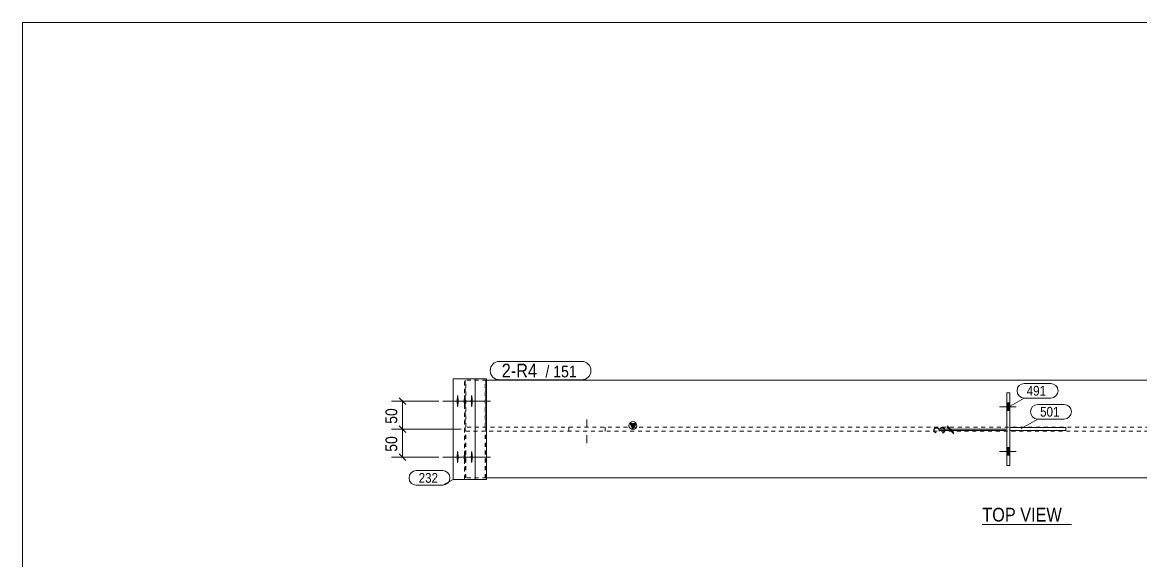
# Model space of a CAD drawing. Header units: millimetres. Extents: x 2 to 579, y 1 to 405.
# Drawn here: x 5 to 290.7, y 267.5 to 405 of the extents above; entities that cross this region are included whole.
import ezdxf

# ---------------------------------------------------------------- set-up
doc = ezdxf.new("R2010")
doc.units = ezdxf.units.MM
for name, pattern in [('XKITLINE00', [0]), ('XKITLINE01', [4, 1, -1, 1, -1]), ('XKITLINE02', [4, 2, -2])]:
    doc.linetypes.add(name, pattern=pattern)
for name, color, linetype, lineweight in [('Bolt', 3, 'Continuous', 0), ('Dimensions', 7, 'Continuous', 0), ('DrawingSheet', 5, 'Continuous', 0), ('OtherObjectType', 7, 'Continuous', 0), ('Part', 2, 'Continuous', 0), ('PartMark', 7, 'Continuous', 0)]:
    doc.layers.add(name, color=color, linetype=linetype, lineweight=lineweight)
doc.styles.add('ARIAL', font='ARIAL.TTF')

# ---------------------------------------------------------------- blocks, each defined once
blk = doc.blocks.new('*A20')
at = {"layer": 'Bolt', "color": 3, "linetype": 'XKITLINE02', "lineweight": 0}
for p, q in [((149.23, 297.54), (149.23, 304.69)), ((144.58, 300.61), (144.58, 301.61)), ((153.87, 300.61), (153.87, 301.61))]:
    blk.add_line(p, q, dxfattribs=at)
blk = doc.blocks.new('*A24')
at = {"layer": 'Bolt'}
for points in [[(256.55, 307.83), (257.27, 307.83), (257.27, 305.83), (256.55, 305.83)], [(256.55, 307.83), (257.27, 307.83), (257.27, 305.83), (256.55, 305.83)], [(256.55, 296.4), (257.27, 296.4), (257.27, 294.4), (256.55, 294.4)], [(256.55, 296.4), (257.27, 296.4), (257.27, 294.4), (256.55, 294.4)]]:
    blk.add_hatch(color=3, dxfattribs=at).paths.add_polyline_path(points, flags=17)
at = {"layer": 'Bolt', "color": 3, "linetype": 'XKITLINE00', "lineweight": 0}
for p, q in [((258.92, 306.83), (254.64, 306.83)), ((258.92, 306.83), (254.64, 306.83)), ((257.27, 307.83), (256.55, 307.83)), ((257.27, 307.83), (256.55, 307.83)), ((257.27, 305.83), (256.55, 305.83)), ((257.27, 305.83), (256.55, 305.83)), ((258.92, 295.4), (254.64, 295.4)), ((258.92, 295.4), (254.64, 295.4)), ((257.27, 296.4), (256.55, 296.4)), ((257.27, 296.4), (256.55, 296.4)), ((257.27, 294.4), (256.55, 294.4)), ((257.27, 294.4), (256.55, 294.4))]:
    blk.add_line(p, q, dxfattribs=at)
blk = doc.blocks.new('*A25')
at = {"layer": 'Bolt'}
for points in [[(116.44, 308.22), (116.44, 308.18), (116.44, 308.14), (116.44, 308.1), (116.44, 308.06), (116.44, 308.03), (116.44, 307.99), (116.44, 307.95), (116.44, 307.91), (116.44, 307.87), (116.44, 307.84), (116.43, 307.8), (116.43, 307.76), (116.43, 307.73), (116.43, 307.69), (116.43, 307.66), (116.42, 307.62), (116.42, 307.58), (116.42, 307.55), (116.42, 307.52), (116.41, 307.48), (116.41, 307.45), (116.41, 307.42), (116.4, 307.38), (116.4, 307.35), (116.4, 307.32), (116.39, 307.29), (116.39, 307.26), (116.39, 307.23), (116.38, 307.2), (116.38, 307.17), (116.38, 307.15), (116.37, 307.12), (116.37, 307.09), (116.36, 307.07), (116.36, 307.04), (116.35, 307.02), (116.35, 306.99), (116.34, 306.97), (116.34, 306.95), (116.33, 306.93), (116.33, 306.91), (116.32, 306.89), (116.32, 306.87), (116.31, 306.85), (116.31, 306.84), (116.3, 306.82), (116.3, 306.8), (116.29, 306.79), (116.29, 306.78), (116.28, 306.76), (116.28, 306.75), (116.27, 306.74), (116.27, 306.73), (116.26, 306.72), (116.25, 306.72), (116.25, 306.71), (116.24, 306.7), (116.24, 306.7), (116.23, 306.69), (116.23, 306.69), (116.22, 306.69), (116.21, 306.69), (116.21, 306.69), (116.2, 306.69), (116.2, 306.69), (116.19, 306.69), (116.19, 306.69), (116.18, 306.7), (116.17, 306.7), (116.17, 306.71), (116.16, 306.72), (116.16, 306.72), (116.15, 306.73), (116.15, 306.74), (116.14, 306.75), (116.13, 306.76), (116.13, 306.78), (116.12, 306.79), (116.12, 306.8), (116.11, 306.82), (116.11, 306.84), (116.1, 306.85), (116.1, 306.87), (116.09, 306.89), (116.09, 306.91), (116.08, 306.93), (116.08, 306.95), (116.07, 306.97), (116.07, 306.99), (116.06, 307.02), (116.06, 307.04), (116.05, 307.07), (116.05, 307.09), (116.05, 307.12), (116.04, 307.15), (116.04, 307.17), (116.03, 307.2), (116.03, 307.23), (116.03, 307.26), (116.02, 307.29), (116.02, 307.32), (116.02, 307.35), (116.01, 307.38), (116.01, 307.42), (116.01, 307.45), (116, 307.48), (116, 307.52), (116, 307.55), (116, 307.58), (115.99, 307.62), (115.99, 307.66), (115.99, 307.69), (115.99, 307.73), (115.99, 307.76), (115.98, 307.8), (115.98, 307.84), (115.98, 307.87), (115.98, 307.91), (115.98, 307.95), (115.98, 307.99), (115.98, 308.03), (115.98, 308.06), (115.97, 308.1), (115.97, 308.14), (115.97, 308.18), (115.97, 308.22), (115.97, 308.26), (115.97, 308.3), (115.97, 308.33), (115.97, 308.37), (115.97, 308.41), (115.98, 308.45), (115.98, 308.49), (115.98, 308.53), (115.98, 308.56), (115.98, 308.6), (115.98, 308.64), (115.98, 308.68), (115.98, 308.71), (115.99, 308.75), (115.99, 308.79), (115.99, 308.82), (115.99, 308.86), (115.99, 308.89), (116, 308.93), (116, 308.96), (116, 309), (116, 309.03), (116.01, 309.06), (116.01, 309.1), (116.01, 309.13), (116.02, 309.16), (116.02, 309.19), (116.02, 309.22), (116.03, 309.25), (116.03, 309.28), (116.03, 309.31), (116.04, 309.34), (116.04, 309.37), (116.05, 309.39), (116.05, 309.42), (116.05, 309.45), (116.06, 309.47), (116.06, 309.5), (116.07, 309.52), (116.07, 309.54), (116.08, 309.56), (116.08, 309.58), (116.09, 309.6), (116.09, 309.62), (116.1, 309.64), (116.1, 309.66), (116.11, 309.68), (116.11, 309.69), (116.12, 309.71), (116.12, 309.72), (116.13, 309.74), (116.13, 309.75), (116.14, 309.76), (116.15, 309.77), (116.15, 309.78), (116.16, 309.79), (116.16, 309.8), (116.17, 309.8), (116.17, 309.81), (116.18, 309.82), (116.19, 309.82), (116.19, 309.82), (116.2, 309.83), (116.2, 309.83), (116.21, 309.83), (116.21, 309.83), (116.22, 309.83), (116.23, 309.82), (116.23, 309.82), (116.24, 309.82), (116.24, 309.81), (116.25, 309.8), (116.25, 309.8), (116.26, 309.79), (116.27, 309.78), (116.27, 309.77), (116.28, 309.76), (116.28, 309.75), (116.29, 309.74), (116.29, 309.72), (116.3, 309.71), (116.3, 309.69), (116.31, 309.68), (116.31, 309.66), (116.32, 309.64), (116.32, 309.62), (116.33, 309.6), (116.33, 309.58), (116.34, 309.56), (116.34, 309.54), (116.35, 309.52), (116.35, 309.5), (116.36, 309.47), (116.36, 309.45), (116.37, 309.42), (116.37, 309.39), (116.38, 309.37), (116.38, 309.34), (116.38, 309.31), (116.39, 309.28), (116.39, 309.25), (116.39, 309.22), (116.4, 309.19), (116.4, 309.16), (116.4, 309.13), (116.41, 309.1), (116.41, 309.06), (116.41, 309.03), (116.42, 309), (116.42, 308.96), (116.42, 308.93), (116.42, 308.89), (116.43, 308.86), (116.43, 308.82), (116.43, 308.79), (116.43, 308.75), (116.43, 308.71), (116.44, 308.68), (116.44, 308.64), (116.44, 308.6), (116.44, 308.56), (116.44, 308.53), (116.44, 308.49), (116.44, 308.45), (116.44, 308.41), (116.44, 308.37), (116.44, 308.33), (116.44, 308.3), (116.44, 308.26)], [(118.24, 308.22), (118.24, 308.18), (118.24, 308.14), (118.24, 308.1), (118.24, 308.06), (118.24, 308.03), (118.24, 307.99), (118.24, 307.95), (118.24, 307.91), (118.24, 307.87), (118.23, 307.84), (118.23, 307.8), (118.23, 307.76), (118.23, 307.73), (118.23, 307.69), (118.22, 307.66), (118.22, 307.62), (118.22, 307.58), (118.22, 307.55), (118.21, 307.52), (118.21, 307.48), (118.21, 307.45), (118.21, 307.42), (118.2, 307.38), (118.2, 307.35), (118.2, 307.32), (118.19, 307.29), (118.19, 307.26), (118.19, 307.23), (118.18, 307.2), (118.18, 307.17), (118.17, 307.15), (118.17, 307.12), (118.16, 307.09), (118.16, 307.07), (118.16, 307.04), (118.15, 307.02), (118.15, 306.99), (118.14, 306.97), (118.14, 306.95), (118.13, 306.93), (118.13, 306.91), (118.12, 306.89), (118.12, 306.87), (118.11, 306.85), (118.11, 306.84), (118.1, 306.82), (118.1, 306.8), (118.09, 306.79), (118.09, 306.78), (118.08, 306.76), (118.08, 306.75), (118.07, 306.74), (118.06, 306.73), (118.06, 306.72), (118.05, 306.72), (118.05, 306.71), (118.04, 306.7), (118.04, 306.7), (118.03, 306.69), (118.02, 306.69), (118.02, 306.69), (118.01, 306.69), (118.01, 306.69), (118, 306.69), (118, 306.69), (117.99, 306.69), (117.98, 306.69), (117.98, 306.7), (117.97, 306.7), (117.97, 306.71), (117.96, 306.72), (117.96, 306.72), (117.95, 306.73), (117.94, 306.74), (117.94, 306.75), (117.93, 306.76), (117.93, 306.78), (117.92, 306.79), (117.92, 306.8), (117.91, 306.82), (117.91, 306.84), (117.9, 306.85), (117.9, 306.87), (117.89, 306.89), (117.89, 306.91), (117.88, 306.93), (117.88, 306.95), (117.87, 306.97), (117.87, 306.99), (117.86, 307.02), (117.86, 307.04), (117.85, 307.07), (117.85, 307.09), (117.84, 307.12), (117.84, 307.15), (117.84, 307.17), (117.83, 307.2), (117.83, 307.23), (117.82, 307.26), (117.82, 307.29), (117.82, 307.32), (117.81, 307.35), (117.81, 307.38), (117.81, 307.42), (117.8, 307.45), (117.8, 307.48), (117.8, 307.52), (117.8, 307.55), (117.79, 307.58), (117.79, 307.62), (117.79, 307.66), (117.79, 307.69), (117.79, 307.73), (117.78, 307.76), (117.78, 307.8), (117.78, 307.84), (117.78, 307.87), (117.78, 307.91), (117.78, 307.95), (117.77, 307.99), (117.77, 308.03), (117.77, 308.06), (117.77, 308.1), (117.77, 308.14), (117.77, 308.18), (117.77, 308.22), (117.77, 308.26), (117.77, 308.3), (117.77, 308.33), (117.77, 308.37), (117.77, 308.41), (117.77, 308.45), (117.77, 308.49), (117.77, 308.53), (117.78, 308.56), (117.78, 308.6), (117.78, 308.64), (117.78, 308.68), (117.78, 308.71), (117.78, 308.75), (117.79, 308.79), (117.79, 308.82), (117.79, 308.86), (117.79, 308.89), (117.79, 308.93), (117.8, 308.96), (117.8, 309), (117.8, 309.03), (117.8, 309.06), (117.81, 309.1), (117.81, 309.13), (117.81, 309.16), (117.82, 309.19), (117.82, 309.22), (117.82, 309.25), (117.83, 309.28), (117.83, 309.31), (117.84, 309.34), (117.84, 309.37), (117.84, 309.39), (117.85, 309.42), (117.85, 309.45), (117.86, 309.47), (117.86, 309.5), (117.87, 309.52), (117.87, 309.54), (117.88, 309.56), (117.88, 309.58), (117.89, 309.6), (117.89, 309.62), (117.9, 309.64), (117.9, 309.66), (117.91, 309.68), (117.91, 309.69), (117.92, 309.71), (117.92, 309.72), (117.93, 309.74), (117.93, 309.75), (117.94, 309.76), (117.94, 309.77), (117.95, 309.78), (117.96, 309.79), (117.96, 309.8), (117.97, 309.8), (117.97, 309.81), (117.98, 309.82), (117.98, 309.82), (117.99, 309.82), (118, 309.83), (118, 309.83), (118.01, 309.83), (118.01, 309.83), (118.02, 309.83), (118.02, 309.82), (118.03, 309.82), (118.04, 309.82), (118.04, 309.81), (118.05, 309.8), (118.05, 309.8), (118.06, 309.79), (118.06, 309.78), (118.07, 309.77), (118.08, 309.76), (118.08, 309.75), (118.09, 309.74), (118.09, 309.72), (118.1, 309.71), (118.1, 309.69), (118.11, 309.68), (118.11, 309.66), (118.12, 309.64), (118.12, 309.62), (118.13, 309.6), (118.13, 309.58), (118.14, 309.56), (118.14, 309.54), (118.15, 309.52), (118.15, 309.5), (118.16, 309.47), (118.16, 309.45), (118.16, 309.42), (118.17, 309.39), (118.17, 309.37), (118.18, 309.34), (118.18, 309.31), (118.19, 309.28), (118.19, 309.25), (118.19, 309.22), (118.2, 309.19), (118.2, 309.16), (118.2, 309.13), (118.21, 309.1), (118.21, 309.06), (118.21, 309.03), (118.21, 309), (118.22, 308.96), (118.22, 308.93), (118.22, 308.89), (118.22, 308.86), (118.23, 308.82), (118.23, 308.79), (118.23, 308.75), (118.23, 308.71), (118.23, 308.68), (118.24, 308.64), (118.24, 308.6), (118.24, 308.56), (118.24, 308.53), (118.24, 308.49), (118.24, 308.45), (118.24, 308.41), (118.24, 308.37), (118.24, 308.33), (118.24, 308.3), (118.24, 308.26)], [(120.04, 308.22), (120.04, 308.18), (120.04, 308.14), (120.04, 308.1), (120.04, 308.06), (120.04, 308.03), (120.04, 307.99), (120.04, 307.95), (120.03, 307.91), (120.03, 307.87), (120.03, 307.84), (120.03, 307.8), (120.03, 307.76), (120.03, 307.73), (120.02, 307.69), (120.02, 307.66), (120.02, 307.62), (120.02, 307.58), (120.02, 307.55), (120.01, 307.52), (120.01, 307.48), (120.01, 307.45), (120, 307.42), (120, 307.38), (120, 307.35), (119.99, 307.32), (119.99, 307.29), (119.99, 307.26), (119.98, 307.23), (119.98, 307.2), (119.98, 307.17), (119.97, 307.15), (119.97, 307.12), (119.96, 307.09), (119.96, 307.07), (119.95, 307.04), (119.95, 307.02), (119.95, 306.99), (119.94, 306.97), (119.94, 306.95), (119.93, 306.93), (119.93, 306.91), (119.92, 306.89), (119.92, 306.87), (119.91, 306.85), (119.91, 306.84), (119.9, 306.82), (119.9, 306.8), (119.89, 306.79), (119.88, 306.78), (119.88, 306.76), (119.87, 306.75), (119.87, 306.74), (119.86, 306.73), (119.86, 306.72), (119.85, 306.72), (119.85, 306.71), (119.84, 306.7), (119.83, 306.7), (119.83, 306.69), (119.82, 306.69), (119.82, 306.69), (119.81, 306.69), (119.81, 306.69), (119.8, 306.69), (119.79, 306.69), (119.79, 306.69), (119.78, 306.69), (119.78, 306.7), (119.77, 306.7), (119.76, 306.71), (119.76, 306.72), (119.75, 306.72), (119.75, 306.73), (119.74, 306.74), (119.74, 306.75), (119.73, 306.76), (119.73, 306.78), (119.72, 306.79), (119.71, 306.8), (119.71, 306.82), (119.7, 306.84), (119.7, 306.85), (119.69, 306.87), (119.69, 306.89), (119.68, 306.91), (119.68, 306.93), (119.67, 306.95), (119.67, 306.97), (119.66, 306.99), (119.66, 307.02), (119.66, 307.04), (119.65, 307.07), (119.65, 307.09), (119.64, 307.12), (119.64, 307.15), (119.63, 307.17), (119.63, 307.2), (119.63, 307.23), (119.62, 307.26), (119.62, 307.29), (119.62, 307.32), (119.61, 307.35), (119.61, 307.38), (119.61, 307.42), (119.6, 307.45), (119.6, 307.48), (119.6, 307.52), (119.59, 307.55), (119.59, 307.58), (119.59, 307.62), (119.59, 307.66), (119.59, 307.69), (119.58, 307.73), (119.58, 307.76), (119.58, 307.8), (119.58, 307.84), (119.58, 307.87), (119.58, 307.91), (119.57, 307.95), (119.57, 307.99), (119.57, 308.03), (119.57, 308.06), (119.57, 308.1), (119.57, 308.14), (119.57, 308.18), (119.57, 308.22), (119.57, 308.26), (119.57, 308.3), (119.57, 308.33), (119.57, 308.37), (119.57, 308.41), (119.57, 308.45), (119.57, 308.49), (119.57, 308.53), (119.57, 308.56), (119.58, 308.6), (119.58, 308.64), (119.58, 308.68), (119.58, 308.71), (119.58, 308.75), (119.58, 308.79), (119.59, 308.82), (119.59, 308.86), (119.59, 308.89), (119.59, 308.93), (119.59, 308.96), (119.6, 309), (119.6, 309.03), (119.6, 309.06), (119.61, 309.1), (119.61, 309.13), (119.61, 309.16), (119.62, 309.19), (119.62, 309.22), (119.62, 309.25), (119.63, 309.28), (119.63, 309.31), (119.63, 309.34), (119.64, 309.37), (119.64, 309.39), (119.65, 309.42), (119.65, 309.45), (119.66, 309.47), (119.66, 309.5), (119.66, 309.52), (119.67, 309.54), (119.67, 309.56), (119.68, 309.58), (119.68, 309.6), (119.69, 309.62), (119.69, 309.64), (119.7, 309.66), (119.7, 309.68), (119.71, 309.69), (119.71, 309.71), (119.72, 309.72), (119.73, 309.74), (119.73, 309.75), (119.74, 309.76), (119.74, 309.77), (119.75, 309.78), (119.75, 309.79), (119.76, 309.8), (119.76, 309.8), (119.77, 309.81), (119.78, 309.82), (119.78, 309.82), (119.79, 309.82), (119.79, 309.83), (119.8, 309.83), (119.81, 309.83), (119.81, 309.83), (119.82, 309.83), (119.82, 309.82), (119.83, 309.82), (119.83, 309.82), (119.84, 309.81), (119.85, 309.8), (119.85, 309.8), (119.86, 309.79), (119.86, 309.78), (119.87, 309.77), (119.87, 309.76), (119.88, 309.75), (119.88, 309.74), (119.89, 309.72), (119.9, 309.71), (119.9, 309.69), (119.91, 309.68), (119.91, 309.66), (119.92, 309.64), (119.92, 309.62), (119.93, 309.6), (119.93, 309.58), (119.94, 309.56), (119.94, 309.54), (119.95, 309.52), (119.95, 309.5), (119.95, 309.47), (119.96, 309.45), (119.96, 309.42), (119.97, 309.39), (119.97, 309.37), (119.98, 309.34), (119.98, 309.31), (119.98, 309.28), (119.99, 309.25), (119.99, 309.22), (119.99, 309.19), (120, 309.16), (120, 309.13), (120, 309.1), (120.01, 309.06), (120.01, 309.03), (120.01, 309), (120.02, 308.96), (120.02, 308.93), (120.02, 308.89), (120.02, 308.86), (120.02, 308.82), (120.03, 308.79), (120.03, 308.75), (120.03, 308.71), (120.03, 308.68), (120.03, 308.64), (120.03, 308.6), (120.04, 308.56), (120.04, 308.53), (120.04, 308.49), (120.04, 308.45), (120.04, 308.41), (120.04, 308.37), (120.04, 308.33), (120.04, 308.3), (120.04, 308.26)], [(116.44, 293.93), (116.44, 293.89), (116.44, 293.86), (116.44, 293.82), (116.44, 293.78), (116.44, 293.74), (116.44, 293.7), (116.44, 293.66), (116.44, 293.63), (116.44, 293.59), (116.44, 293.55), (116.43, 293.51), (116.43, 293.48), (116.43, 293.44), (116.43, 293.41), (116.43, 293.37), (116.42, 293.33), (116.42, 293.3), (116.42, 293.26), (116.42, 293.23), (116.41, 293.2), (116.41, 293.16), (116.41, 293.13), (116.4, 293.1), (116.4, 293.07), (116.4, 293.03), (116.39, 293), (116.39, 292.97), (116.39, 292.94), (116.38, 292.92), (116.38, 292.89), (116.38, 292.86), (116.37, 292.83), (116.37, 292.81), (116.36, 292.78), (116.36, 292.76), (116.35, 292.73), (116.35, 292.71), (116.34, 292.69), (116.34, 292.66), (116.33, 292.64), (116.33, 292.62), (116.32, 292.6), (116.32, 292.59), (116.31, 292.57), (116.31, 292.55), (116.3, 292.53), (116.3, 292.52), (116.29, 292.5), (116.29, 292.49), (116.28, 292.48), (116.28, 292.47), (116.27, 292.46), (116.27, 292.45), (116.26, 292.44), (116.25, 292.43), (116.25, 292.42), (116.24, 292.42), (116.24, 292.41), (116.23, 292.41), (116.23, 292.4), (116.22, 292.4), (116.21, 292.4), (116.21, 292.4), (116.2, 292.4), (116.2, 292.4), (116.19, 292.4), (116.19, 292.41), (116.18, 292.41), (116.17, 292.42), (116.17, 292.42), (116.16, 292.43), (116.16, 292.44), (116.15, 292.45), (116.15, 292.46), (116.14, 292.47), (116.13, 292.48), (116.13, 292.49), (116.12, 292.5), (116.12, 292.52), (116.11, 292.53), (116.11, 292.55), (116.1, 292.57), (116.1, 292.59), (116.09, 292.6), (116.09, 292.62), (116.08, 292.64), (116.08, 292.66), (116.07, 292.69), (116.07, 292.71), (116.06, 292.73), (116.06, 292.76), (116.05, 292.78), (116.05, 292.81), (116.05, 292.83), (116.04, 292.86), (116.04, 292.89), (116.03, 292.92), (116.03, 292.94), (116.03, 292.97), (116.02, 293), (116.02, 293.03), (116.02, 293.07), (116.01, 293.1), (116.01, 293.13), (116.01, 293.16), (116, 293.2), (116, 293.23), (116, 293.26), (116, 293.3), (115.99, 293.33), (115.99, 293.37), (115.99, 293.41), (115.99, 293.44), (115.99, 293.48), (115.98, 293.51), (115.98, 293.55), (115.98, 293.59), (115.98, 293.63), (115.98, 293.66), (115.98, 293.7), (115.98, 293.74), (115.98, 293.78), (115.97, 293.82), (115.97, 293.86), (115.97, 293.89), (115.97, 293.93), (115.97, 293.97), (115.97, 294.01), (115.97, 294.05), (115.97, 294.09), (115.97, 294.12), (115.98, 294.16), (115.98, 294.2), (115.98, 294.24), (115.98, 294.28), (115.98, 294.32), (115.98, 294.35), (115.98, 294.39), (115.98, 294.43), (115.99, 294.46), (115.99, 294.5), (115.99, 294.54), (115.99, 294.57), (115.99, 294.61), (116, 294.64), (116, 294.68), (116, 294.71), (116, 294.75), (116.01, 294.78), (116.01, 294.81), (116.01, 294.84), (116.02, 294.88), (116.02, 294.91), (116.02, 294.94), (116.03, 294.97), (116.03, 295), (116.03, 295.03), (116.04, 295.05), (116.04, 295.08), (116.05, 295.11), (116.05, 295.14), (116.05, 295.16), (116.06, 295.19), (116.06, 295.21), (116.07, 295.23), (116.07, 295.26), (116.08, 295.28), (116.08, 295.3), (116.09, 295.32), (116.09, 295.34), (116.1, 295.36), (116.1, 295.37), (116.11, 295.39), (116.11, 295.41), (116.12, 295.42), (116.12, 295.44), (116.13, 295.45), (116.13, 295.46), (116.14, 295.47), (116.15, 295.49), (116.15, 295.5), (116.16, 295.5), (116.16, 295.51), (116.17, 295.52), (116.17, 295.53), (116.18, 295.53), (116.19, 295.53), (116.19, 295.54), (116.2, 295.54), (116.2, 295.54), (116.21, 295.54), (116.21, 295.54), (116.22, 295.54), (116.23, 295.54), (116.23, 295.53), (116.24, 295.53), (116.24, 295.53), (116.25, 295.52), (116.25, 295.51), (116.26, 295.5), (116.27, 295.5), (116.27, 295.49), (116.28, 295.47), (116.28, 295.46), (116.29, 295.45), (116.29, 295.44), (116.3, 295.42), (116.3, 295.41), (116.31, 295.39), (116.31, 295.37), (116.32, 295.36), (116.32, 295.34), (116.33, 295.32), (116.33, 295.3), (116.34, 295.28), (116.34, 295.26), (116.35, 295.23), (116.35, 295.21), (116.36, 295.19), (116.36, 295.16), (116.37, 295.14), (116.37, 295.11), (116.38, 295.08), (116.38, 295.05), (116.38, 295.03), (116.39, 295), (116.39, 294.97), (116.39, 294.94), (116.4, 294.91), (116.4, 294.88), (116.4, 294.84), (116.41, 294.81), (116.41, 294.78), (116.41, 294.75), (116.42, 294.71), (116.42, 294.68), (116.42, 294.64), (116.42, 294.61), (116.43, 294.57), (116.43, 294.54), (116.43, 294.5), (116.43, 294.46), (116.43, 294.43), (116.44, 294.39), (116.44, 294.35), (116.44, 294.32), (116.44, 294.28), (116.44, 294.24), (116.44, 294.2), (116.44, 294.16), (116.44, 294.12), (116.44, 294.09), (116.44, 294.05), (116.44, 294.01), (116.44, 293.97)], [(118.24, 293.93), (118.24, 293.89), (118.24, 293.86), (118.24, 293.82), (118.24, 293.78), (118.24, 293.74), (118.24, 293.7), (118.24, 293.66), (118.24, 293.63), (118.24, 293.59), (118.23, 293.55), (118.23, 293.51), (118.23, 293.48), (118.23, 293.44), (118.23, 293.41), (118.22, 293.37), (118.22, 293.33), (118.22, 293.3), (118.22, 293.26), (118.21, 293.23), (118.21, 293.2), (118.21, 293.16), (118.21, 293.13), (118.2, 293.1), (118.2, 293.07), (118.2, 293.03), (118.19, 293), (118.19, 292.97), (118.19, 292.94), (118.18, 292.92), (118.18, 292.89), (118.17, 292.86), (118.17, 292.83), (118.16, 292.81), (118.16, 292.78), (118.16, 292.76), (118.15, 292.73), (118.15, 292.71), (118.14, 292.69), (118.14, 292.66), (118.13, 292.64), (118.13, 292.62), (118.12, 292.6), (118.12, 292.59), (118.11, 292.57), (118.11, 292.55), (118.1, 292.53), (118.1, 292.52), (118.09, 292.5), (118.09, 292.49), (118.08, 292.48), (118.08, 292.47), (118.07, 292.46), (118.06, 292.45), (118.06, 292.44), (118.05, 292.43), (118.05, 292.42), (118.04, 292.42), (118.04, 292.41), (118.03, 292.41), (118.02, 292.4), (118.02, 292.4), (118.01, 292.4), (118.01, 292.4), (118, 292.4), (118, 292.4), (117.99, 292.4), (117.98, 292.41), (117.98, 292.41), (117.97, 292.42), (117.97, 292.42), (117.96, 292.43), (117.96, 292.44), (117.95, 292.45), (117.94, 292.46), (117.94, 292.47), (117.93, 292.48), (117.93, 292.49), (117.92, 292.5), (117.92, 292.52), (117.91, 292.53), (117.91, 292.55), (117.9, 292.57), (117.9, 292.59), (117.89, 292.6), (117.89, 292.62), (117.88, 292.64), (117.88, 292.66), (117.87, 292.69), (117.87, 292.71), (117.86, 292.73), (117.86, 292.76), (117.85, 292.78), (117.85, 292.81), (117.84, 292.83), (117.84, 292.86), (117.84, 292.89), (117.83, 292.92), (117.83, 292.94), (117.82, 292.97), (117.82, 293), (117.82, 293.03), (117.81, 293.07), (117.81, 293.1), (117.81, 293.13), (117.8, 293.16), (117.8, 293.2), (117.8, 293.23), (117.8, 293.26), (117.79, 293.3), (117.79, 293.33), (117.79, 293.37), (117.79, 293.41), (117.79, 293.44), (117.78, 293.48), (117.78, 293.51), (117.78, 293.55), (117.78, 293.59), (117.78, 293.63), (117.78, 293.66), (117.77, 293.7), (117.77, 293.74), (117.77, 293.78), (117.77, 293.82), (117.77, 293.86), (117.77, 293.89), (117.77, 293.93), (117.77, 293.97), (117.77, 294.01), (117.77, 294.05), (117.77, 294.09), (117.77, 294.12), (117.77, 294.16), (117.77, 294.2), (117.77, 294.24), (117.78, 294.28), (117.78, 294.32), (117.78, 294.35), (117.78, 294.39), (117.78, 294.43), (117.78, 294.46), (117.79, 294.5), (117.79, 294.54), (117.79, 294.57), (117.79, 294.61), (117.79, 294.64), (117.8, 294.68), (117.8, 294.71), (117.8, 294.75), (117.8, 294.78), (117.81, 294.81), (117.81, 294.84), (117.81, 294.88), (117.82, 294.91), (117.82, 294.94), (117.82, 294.97), (117.83, 295), (117.83, 295.03), (117.84, 295.05), (117.84, 295.08), (117.84, 295.11), (117.85, 295.14), (117.85, 295.16), (117.86, 295.19), (117.86, 295.21), (117.87, 295.23), (117.87, 295.26), (117.88, 295.28), (117.88, 295.3), (117.89, 295.32), (117.89, 295.34), (117.9, 295.36), (117.9, 295.37), (117.91, 295.39), (117.91, 295.41), (117.92, 295.42), (117.92, 295.44), (117.93, 295.45), (117.93, 295.46), (117.94, 295.47), (117.94, 295.49), (117.95, 295.5), (117.96, 295.5), (117.96, 295.51), (117.97, 295.52), (117.97, 295.53), (117.98, 295.53), (117.98, 295.53), (117.99, 295.54), (118, 295.54), (118, 295.54), (118.01, 295.54), (118.01, 295.54), (118.02, 295.54), (118.02, 295.54), (118.03, 295.53), (118.04, 295.53), (118.04, 295.53), (118.05, 295.52), (118.05, 295.51), (118.06, 295.5), (118.06, 295.5), (118.07, 295.49), (118.08, 295.47), (118.08, 295.46), (118.09, 295.45), (118.09, 295.44), (118.1, 295.42), (118.1, 295.41), (118.11, 295.39), (118.11, 295.37), (118.12, 295.36), (118.12, 295.34), (118.13, 295.32), (118.13, 295.3), (118.14, 295.28), (118.14, 295.26), (118.15, 295.23), (118.15, 295.21), (118.16, 295.19), (118.16, 295.16), (118.16, 295.14), (118.17, 295.11), (118.17, 295.08), (118.18, 295.05), (118.18, 295.03), (118.19, 295), (118.19, 294.97), (118.19, 294.94), (118.2, 294.91), (118.2, 294.88), (118.2, 294.84), (118.21, 294.81), (118.21, 294.78), (118.21, 294.75), (118.21, 294.71), (118.22, 294.68), (118.22, 294.64), (118.22, 294.61), (118.22, 294.57), (118.23, 294.54), (118.23, 294.5), (118.23, 294.46), (118.23, 294.43), (118.23, 294.39), (118.24, 294.35), (118.24, 294.32), (118.24, 294.28), (118.24, 294.24), (118.24, 294.2), (118.24, 294.16), (118.24, 294.12), (118.24, 294.09), (118.24, 294.05), (118.24, 294.01), (118.24, 293.97)], [(120.04, 293.93), (120.04, 293.89), (120.04, 293.86), (120.04, 293.82), (120.04, 293.78), (120.04, 293.74), (120.04, 293.7), (120.04, 293.66), (120.03, 293.63), (120.03, 293.59), (120.03, 293.55), (120.03, 293.51), (120.03, 293.48), (120.03, 293.44), (120.02, 293.41), (120.02, 293.37), (120.02, 293.33), (120.02, 293.3), (120.02, 293.26), (120.01, 293.23), (120.01, 293.2), (120.01, 293.16), (120, 293.13), (120, 293.1), (120, 293.07), (119.99, 293.03), (119.99, 293), (119.99, 292.97), (119.98, 292.94), (119.98, 292.92), (119.98, 292.89), (119.97, 292.86), (119.97, 292.83), (119.96, 292.81), (119.96, 292.78), (119.95, 292.76), (119.95, 292.73), (119.95, 292.71), (119.94, 292.69), (119.94, 292.66), (119.93, 292.64), (119.93, 292.62), (119.92, 292.6), (119.92, 292.59), (119.91, 292.57), (119.91, 292.55), (119.9, 292.53), (119.9, 292.52), (119.89, 292.5), (119.88, 292.49), (119.88, 292.48), (119.87, 292.47), (119.87, 292.46), (119.86, 292.45), (119.86, 292.44), (119.85, 292.43), (119.85, 292.42), (119.84, 292.42), (119.83, 292.41), (119.83, 292.41), (119.82, 292.4), (119.82, 292.4), (119.81, 292.4), (119.81, 292.4), (119.8, 292.4), (119.79, 292.4), (119.79, 292.4), (119.78, 292.41), (119.78, 292.41), (119.77, 292.42), (119.76, 292.42), (119.76, 292.43), (119.75, 292.44), (119.75, 292.45), (119.74, 292.46), (119.74, 292.47), (119.73, 292.48), (119.73, 292.49), (119.72, 292.5), (119.71, 292.52), (119.71, 292.53), (119.7, 292.55), (119.7, 292.57), (119.69, 292.59), (119.69, 292.6), (119.68, 292.62), (119.68, 292.64), (119.67, 292.66), (119.67, 292.69), (119.66, 292.71), (119.66, 292.73), (119.66, 292.76), (119.65, 292.78), (119.65, 292.81), (119.64, 292.83), (119.64, 292.86), (119.63, 292.89), (119.63, 292.92), (119.63, 292.94), (119.62, 292.97), (119.62, 293), (119.62, 293.03), (119.61, 293.07), (119.61, 293.1), (119.61, 293.13), (119.6, 293.16), (119.6, 293.2), (119.6, 293.23), (119.59, 293.26), (119.59, 293.3), (119.59, 293.33), (119.59, 293.37), (119.59, 293.41), (119.58, 293.44), (119.58, 293.48), (119.58, 293.51), (119.58, 293.55), (119.58, 293.59), (119.58, 293.63), (119.57, 293.66), (119.57, 293.7), (119.57, 293.74), (119.57, 293.78), (119.57, 293.82), (119.57, 293.86), (119.57, 293.89), (119.57, 293.93), (119.57, 293.97), (119.57, 294.01), (119.57, 294.05), (119.57, 294.09), (119.57, 294.12), (119.57, 294.16), (119.57, 294.2), (119.57, 294.24), (119.57, 294.28), (119.58, 294.32), (119.58, 294.35), (119.58, 294.39), (119.58, 294.43), (119.58, 294.46), (119.58, 294.5), (119.59, 294.54), (119.59, 294.57), (119.59, 294.61), (119.59, 294.64), (119.59, 294.68), (119.6, 294.71), (119.6, 294.75), (119.6, 294.78), (119.61, 294.81), (119.61, 294.84), (119.61, 294.88), (119.62, 294.91), (119.62, 294.94), (119.62, 294.97), (119.63, 295), (119.63, 295.03), (119.63, 295.05), (119.64, 295.08), (119.64, 295.11), (119.65, 295.14), (119.65, 295.16), (119.66, 295.19), (119.66, 295.21), (119.66, 295.23), (119.67, 295.26), (119.67, 295.28), (119.68, 295.3), (119.68, 295.32), (119.69, 295.34), (119.69, 295.36), (119.7, 295.37), (119.7, 295.39), (119.71, 295.41), (119.71, 295.42), (119.72, 295.44), (119.73, 295.45), (119.73, 295.46), (119.74, 295.47), (119.74, 295.49), (119.75, 295.5), (119.75, 295.5), (119.76, 295.51), (119.76, 295.52), (119.77, 295.53), (119.78, 295.53), (119.78, 295.53), (119.79, 295.54), (119.79, 295.54), (119.8, 295.54), (119.81, 295.54), (119.81, 295.54), (119.82, 295.54), (119.82, 295.54), (119.83, 295.53), (119.83, 295.53), (119.84, 295.53), (119.85, 295.52), (119.85, 295.51), (119.86, 295.5), (119.86, 295.5), (119.87, 295.49), (119.87, 295.47), (119.88, 295.46), (119.88, 295.45), (119.89, 295.44), (119.9, 295.42), (119.9, 295.41), (119.91, 295.39), (119.91, 295.37), (119.92, 295.36), (119.92, 295.34), (119.93, 295.32), (119.93, 295.3), (119.94, 295.28), (119.94, 295.26), (119.95, 295.23), (119.95, 295.21), (119.95, 295.19), (119.96, 295.16), (119.96, 295.14), (119.97, 295.11), (119.97, 295.08), (119.98, 295.05), (119.98, 295.03), (119.98, 295), (119.99, 294.97), (119.99, 294.94), (119.99, 294.91), (120, 294.88), (120, 294.84), (120, 294.81), (120.01, 294.78), (120.01, 294.75), (120.01, 294.71), (120.02, 294.68), (120.02, 294.64), (120.02, 294.61), (120.02, 294.57), (120.02, 294.54), (120.03, 294.5), (120.03, 294.46), (120.03, 294.43), (120.03, 294.39), (120.03, 294.35), (120.03, 294.32), (120.04, 294.28), (120.04, 294.24), (120.04, 294.2), (120.04, 294.16), (120.04, 294.12), (120.04, 294.09), (120.04, 294.05), (120.04, 294.01), (120.04, 293.97)]]:
    blk.add_hatch(color=3, dxfattribs=at).paths.add_polyline_path(points, flags=17)
at = {"layer": 'Bolt', "color": 3, "linetype": 'XKITLINE00', "lineweight": 0}
for p, q in [((112.44, 308.26), (120.97, 308.26)), ((114.24, 308.26), (122.77, 308.26)), ((116.04, 308.26), (124.56, 308.26)), ((112.44, 293.97), (120.97, 293.97)), ((114.24, 293.97), (122.77, 293.97)), ((116.04, 293.97), (124.56, 293.97))]:
    blk.add_line(p, q, dxfattribs=at)
blk = doc.blocks.new('*A27')
at = {"layer": 'Part'}
blk.add_hatch(color=2, dxfattribs=at).paths.add_polyline_path([(160.18, 302.51), (161.78, 302.51), (160.98, 301.11)], flags=17)
at = {"layer": 'Part', "color": 7, "linetype": 'XKITLINE01', "lineweight": 0}
for p, q in [((118.12, 288.61), (118.12, 313.61)), ((123.55, 313.61), (118.12, 313.61)), ((118.29, 301.61), (118.29, 313.61)), ((123.23, 301.61), (123.23, 313.61)), ((123.4, 288.61), (123.4, 313.61)), ((400.43, 288.61), (400.43, 313.61)), ((400.6, 313.61), (400.6, 301.61)), ((405.54, 301.61), (405.54, 313.61)), ((203.62, 301.61), (118.29, 301.61)), ((118.29, 288.61), (118.29, 300.61)), ((118.29, 300.61), (203.62, 300.61)), ((123.23, 288.61), (123.23, 300.61)), ((322.98, 301.61), (203.72, 301.61)), ((203.72, 300.61), (322.98, 300.61)), ((405.54, 301.61), (323.08, 301.61)), ((323.08, 300.61), (405.54, 300.61)), ((400.6, 288.61), (400.6, 300.61)), ((405.54, 288.61), (405.54, 300.61)), ((123.55, 288.61), (118.12, 288.61))]:
    blk.add_line(p, q, dxfattribs=at)
at = {"layer": 'Part', "color": 2, "linetype": 'XKITLINE00', "lineweight": 0}
for p, q in [((203.62, 313.61), (123.55, 313.61)), ((322.98, 313.61), (203.72, 313.61)), ((405.71, 313.61), (323.08, 313.61)), ((405.71, 288.61), (405.71, 313.61)), ((160.98, 301.11), (160.18, 302.51)), ((160.18, 302.51), (161.78, 302.51)), ((161.78, 302.51), (160.98, 301.11)), ((203.62, 288.61), (123.55, 288.61)), ((322.98, 288.61), (203.72, 288.61)), ((405.71, 288.61), (323.08, 288.61))]:
    blk.add_line(p, q, dxfattribs=at)
blk.add_circle((160.98, 302.01), 1, dxfattribs=at)
blk = doc.blocks.new('*A32')
at = {"layer": 'Part', "color": 2, "linetype": 'XKITLINE00', "lineweight": 0}
for p, q in [((257.27, 301.47), (271.55, 301.47)), ((271.55, 300.76), (257.27, 300.76)), ((271.55, 300.76), (271.55, 301.47))]:
    blk.add_line(p, q, dxfattribs=at)
at = {"layer": 'Part', "color": 7, "linetype": 'XKITLINE01', "lineweight": 0}
blk.add_line((257.27, 300.76), (257.27, 301.47), dxfattribs=at)
blk.add_line((257.27, 300.76), (257.27, 301.47), dxfattribs=at)
blk = doc.blocks.new('*A33')
at = {"layer": 'Part', "color": 2, "linetype": 'XKITLINE00', "lineweight": 0}
for p, q in [((257.27, 310.4), (256.55, 310.4)), ((256.55, 291.83), (256.55, 310.4)), ((257.27, 291.83), (257.27, 310.4)), ((256.55, 291.83), (257.27, 291.83))]:
    blk.add_line(p, q, dxfattribs=at)
blk = doc.blocks.new('*A34')
at = {"layer": 'Part', "color": 2, "linetype": 'XKITLINE00', "lineweight": 0}
for p, q in [((115.08, 288.26), (115.08, 313.97)), ((115.08, 313.97), (120.7, 313.97)), ((123.55, 313.97), (120.7, 313.97)), ((120.7, 288.26), (120.7, 313.97)), ((123.55, 288.26), (123.55, 313.97)), ((123.55, 288.26), (115.08, 288.26))]:
    blk.add_line(p, q, dxfattribs=at)
at = {"layer": 'Part', "color": 7, "linetype": 'XKITLINE01', "lineweight": 0}
blk.add_line((117.93, 288.26), (117.93, 313.97), dxfattribs=at)
blk = doc.blocks.new('*A40')
at = {"layer": 'DrawingSheet', "color": 5, "linetype": 'XKITLINE00', "lineweight": 0}
for p, q in [((579, 405), (5, 405)), ((5, 405), (5, 5))]:
    blk.add_line(p, q, dxfattribs=at)
blk = doc.blocks.new('*A93')
at = {"layer": 'Dimensions', "color": 7, "linetype": 'XKITLINE00', "lineweight": 0}
for p, q in [((117.12, 301.11), (99.27, 301.11)), ((101.27, 301.96), (102.97, 300.27)), ((102.12, 293.97), (102.12, 301.11)), ((101.27, 294.82), (102.97, 293.12)), ((111.44, 293.97), (99.27, 293.97))]:
    blk.add_line(p, q, dxfattribs=at)
at = {"layer": 'Dimensions', "color": 3}
for p in [(102.12, 301.11), (102.12, 293.97)]:
    blk.add_point(p, dxfattribs=at)
at = {"layer": 'Dimensions', "color": 3, "style": 'ARIAL', "width": 0.85}
blk.add_text('50', height=3, rotation=90.0002, dxfattribs=at).set_placement((100.77, 295.32))
blk = doc.blocks.new('*A94')
at = {"layer": 'Dimensions', "color": 7, "linetype": 'XKITLINE00', "lineweight": 0}
for p, q in [((101.27, 309.11), (102.97, 307.41)), ((111.44, 308.26), (99.27, 308.26)), ((102.12, 301.11), (102.12, 308.26)), ((117.12, 301.11), (99.27, 301.11)), ((101.27, 301.96), (102.97, 300.27))]:
    blk.add_line(p, q, dxfattribs=at)
at = {"layer": 'Dimensions', "color": 3}
for p in [(102.12, 308.26), (102.12, 301.11)]:
    blk.add_point(p, dxfattribs=at)
at = {"layer": 'Dimensions', "color": 3, "style": 'ARIAL', "width": 0.85}
blk.add_text('50', height=3, rotation=90.0002, dxfattribs=at).set_placement((100.77, 302.46))
blk = doc.blocks.new('*A98')
at = {"layer": 'Dimensions', "color": 7, "linetype": 'XKITLINE00', "lineweight": 0}
for p, q in [((256.27, 301.11), (239.27, 301.11)), ((256.27, 300.76), (239.27, 300.76)), ((241.27, 301.96), (242.97, 300.27)), ((241.27, 301.61), (242.97, 299.91)), ((242.12, 300.76), (242.12, 301.11))]:
    blk.add_line(p, q, dxfattribs=at)
at = {"layer": 'Dimensions', "color": 3}
for p in [(242.12, 301.11), (242.12, 300.76)]:
    blk.add_point(p, dxfattribs=at)
at = {"layer": 'Dimensions', "color": 3, "style": 'ARIAL', "width": 0.85}
blk.add_text('3', height=3, rotation=90.0002, dxfattribs=at).set_placement((240.77, 299.82))
blk = doc.blocks.new('*A102')
at = {"layer": 'PartMark', "color": 7, "linetype": 'XKITLINE00', "lineweight": 0}
for p, q in [((105.63, 290.49), (112.4, 290.49)), ((105.63, 286.79), (112.4, 286.79)), ((115.08, 288.26), (112.4, 286.79))]:
    blk.add_line(p, q, dxfattribs=at)
for centre, start, end in [((105.63, 288.64), 90, 270), ((112.4, 288.64), 270, 90)]:
    blk.add_arc(centre, 1.85, start, end, dxfattribs=at)
at = {"layer": 'PartMark', "color": 3, "style": 'ARIAL', "width": 0.85}
blk.add_text('232', height=2.5, dxfattribs=at).set_placement((106.23, 287.39))
blk = doc.blocks.new('*A103')
at = {"layer": 'PartMark', "color": 7, "linetype": 'XKITLINE00', "lineweight": 0}
for p, q in [((260.98, 312.74), (267.74, 312.74)), ((256.74, 306.64), (260.98, 309.04)), ((260.98, 309.04), (267.74, 309.04))]:
    blk.add_line(p, q, dxfattribs=at)
for centre, start, end in [((260.98, 310.89), 90, 270), ((267.74, 310.89), 270, 90)]:
    blk.add_arc(centre, 1.85, start, end, dxfattribs=at)
at = {"layer": 'PartMark', "color": 3, "style": 'ARIAL', "width": 0.85}
blk.add_text('491', height=2.5, dxfattribs=at).set_placement((261.58, 309.64))
blk = doc.blocks.new('*A104')
at = {"layer": 'PartMark', "color": 7, "linetype": 'XKITLINE00', "lineweight": 0}
for p, q in [((264.41, 307.38), (271.17, 307.38)), ((260.17, 301.29), (264.41, 303.68)), ((264.41, 303.68), (271.17, 303.68))]:
    blk.add_line(p, q, dxfattribs=at)
for centre, start, end in [((264.41, 305.53), 90, 270), ((271.17, 305.53), 270, 90)]:
    blk.add_arc(centre, 1.85, start, end, dxfattribs=at)
at = {"layer": 'PartMark', "color": 3, "style": 'ARIAL', "width": 0.85}
blk.add_text('501', height=2.5, dxfattribs=at).set_placement((265.01, 304.28))
blk = doc.blocks.new('*A109')
at = {"layer": 'PartMark', "color": 7, "linetype": 'XKITLINE00', "lineweight": 0}
for p, q in [((126.87, 318.41), (147.92, 318.41)), ((126.87, 313.71), (147.92, 313.71))]:
    blk.add_line(p, q, dxfattribs=at)
for centre, start, end in [((126.87, 316.06), 90, 270), ((147.92, 316.06), 270, 90)]:
    blk.add_arc(centre, 2.35, start, end, dxfattribs=at)
at = {"layer": 'PartMark', "color": 1, "style": 'ARIAL', "width": 0.85}
blk.add_text('2-R4', height=3.5, dxfattribs=at).set_placement((127.47, 314.31))
at = {"layer": 'PartMark', "color": 3, "style": 'ARIAL', "width": 0.85}
for s, p in [('/', (138.64, 314.31)), ('151', (140.65, 314.31))]:
    blk.add_text(s, height=3, dxfattribs=at).set_placement(p)
blk = doc.blocks.new('*A110')
at = {"layer": 'OtherObjectType', "color": 7, "linetype": 'XKITLINE00', "lineweight": 0}
blk.add_line((250.24, 276.74), (273.06, 276.74), dxfattribs=at)
at = {"layer": 'OtherObjectType', "color": 7, "style": 'ARIAL', "width": 0.85}
blk.add_text('TOP VIEW', height=3.5, dxfattribs=at).set_placement((250.24, 277.49))

msp = doc.modelspace()

# ---------------------------------------------------------------- block references
at = {"lineweight": 0}
for name in ['*A40', '*A109', '*A34', '*A103', '*A94', '*A25', '*A33', '*A24', '*A104', '*A20', '*A93', '*A98', '*A32', '*A102', '*A110']:
    msp.add_blockref(name, (0, 0), dxfattribs=at)
at = {"layer": 'Part', "lineweight": 0}
msp.add_blockref('*A27', (0, 0), dxfattribs=at)

doc.saveas('drawing.dxf')
